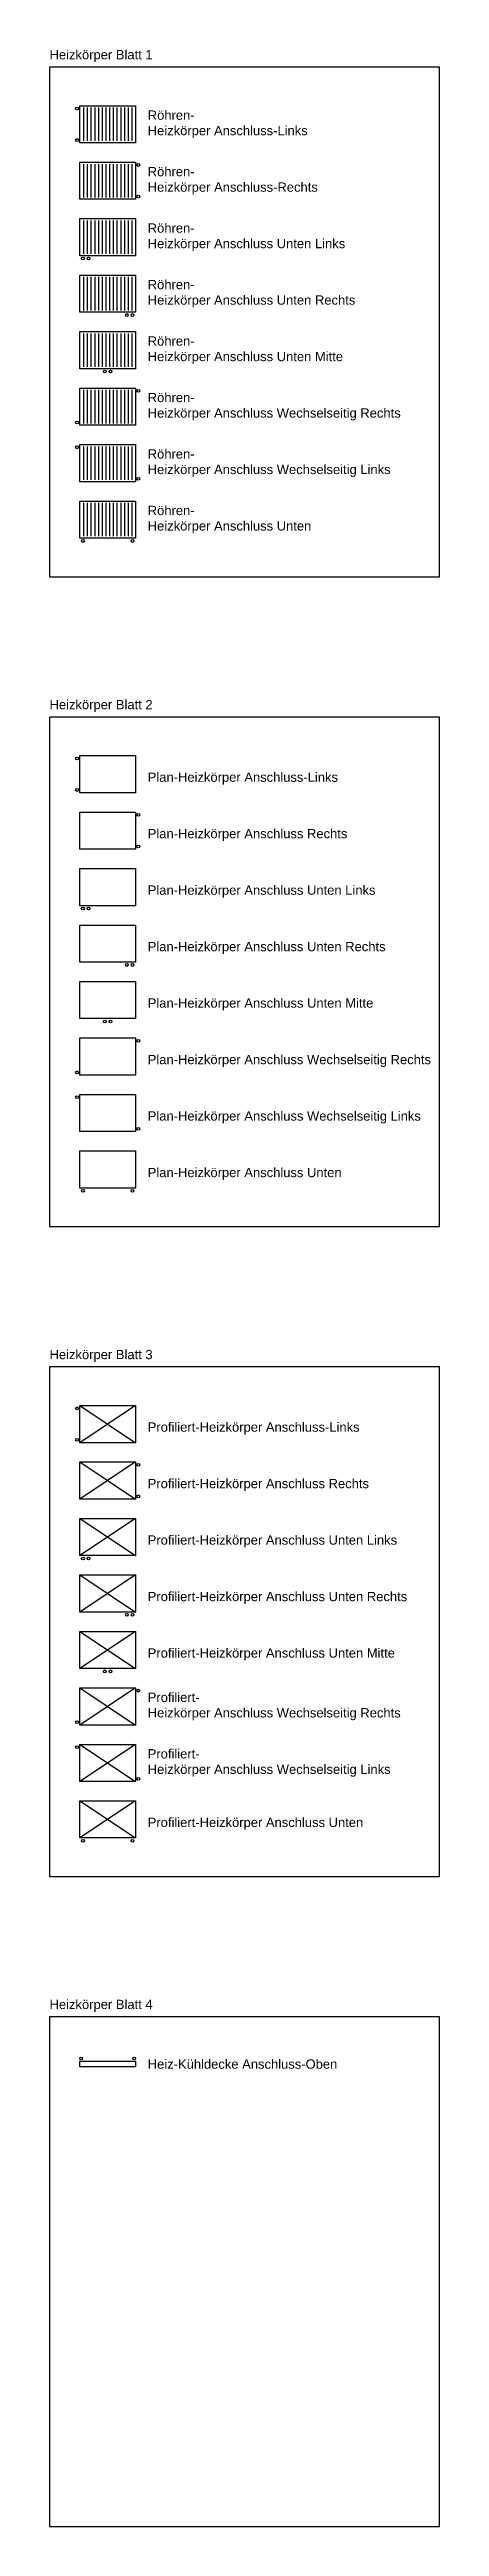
# Model space of a CAD drawing. Header units: millimetres. Extents: x 5800 to 16300, y -52166 to 14524.
import ezdxf
from ezdxf.enums import TextEntityAlignment as Align

# ---------------------------------------------------------------- set-up
doc = ezdxf.new("R2010")
doc.units = ezdxf.units.MM
doc.styles.get("Standard").update_dxf_attribs({"font": 'arial.ttf'})

# ---------------------------------------------------------------- blocks, each defined once
blk = doc.blocks.new('Profiliert-Heizkörper Anschluss-Links')
for p, q in [((-750, 500), (750, -500)), ((750, 500), (-750, -500))]:
    blk.add_line(p, q)
blk.add_lwpolyline([(-750, 500), (750, 500), (750, -500), (-750, -500)], close=True)
for centre in [(-825, 425), (-825, -425)]:
    blk.add_circle(centre, 37.5)
blk = doc.blocks.new('Profiliert-Heizkörper Anschluss Rechts')
for p, q in [((-750, 500), (750, -500)), ((750, 500), (-750, -500))]:
    blk.add_line(p, q)
blk.add_lwpolyline([(-750, 500), (750, 500), (750, -500), (-750, -500)], close=True)
for centre in [(825, 425), (825, -425)]:
    blk.add_circle(centre, 37.5)
blk = doc.blocks.new('Profiliert-Heizkörper Anschluss Unten Links')
for p, q in [((-750, 500), (750, -500)), ((750, 500), (-750, -500))]:
    blk.add_line(p, q)
blk.add_lwpolyline([(-750, 500), (750, 500), (750, -500), (-750, -500)], close=True)
for centre in [(-666, -575), (-516, -575)]:
    blk.add_circle(centre, 37.5)
blk = doc.blocks.new('Profiliert-Heizkörper Anschluss Unten Rechts')
for p, q in [((-750, 500), (750, -500)), ((750, 500), (-750, -500))]:
    blk.add_line(p, q)
blk.add_lwpolyline([(-750, 500), (750, 500), (750, -500), (-750, -500)], close=True)
for centre in [(516, -575), (666, -575)]:
    blk.add_circle(centre, 37.5)
blk = doc.blocks.new('Profiliert-Heizkörper Anschluss Unten Mitte')
for p, q in [((-750, 500), (750, -500)), ((750, 500), (-750, -500))]:
    blk.add_line(p, q)
blk.add_lwpolyline([(-750, 500), (750, 500), (750, -500), (-750, -500)], close=True)
for centre in [(-75, -575), (75, -575)]:
    blk.add_circle(centre, 37.5)
blk = doc.blocks.new('Profiliert-Heizkörper Anschluss Wechselseitig Rechts')
for p, q in [((-750, 500), (750, -500)), ((750, 500), (-750, -500))]:
    blk.add_line(p, q)
blk.add_lwpolyline([(-750, 500), (750, 500), (750, -500), (-750, -500)], close=True)
for centre in [(825, 425), (-825, -425)]:
    blk.add_circle(centre, 37.5)
blk = doc.blocks.new('Profiliert-Heizkörper Anschluss Wechselseitig Links')
for p, q in [((-750, 500), (750, -500)), ((750, 500), (-750, -500))]:
    blk.add_line(p, q)
blk.add_lwpolyline([(-750, 500), (750, 500), (750, -500), (-750, -500)], close=True)
for centre in [(-825, 425), (825, -425)]:
    blk.add_circle(centre, 37.5)
blk = doc.blocks.new('Profiliert-Heizkörper Anschluss Unten Rechts Links')
for p, q in [((-750, 500), (750, -500)), ((750, 500), (-750, -500))]:
    blk.add_line(p, q)
blk.add_lwpolyline([(-750, 500), (750, 500), (750, -500), (-750, -500)], close=True)
for centre in [(-666, -575), (666, -575)]:
    blk.add_circle(centre, 37.5)
blk = doc.blocks.new('Profiliert-Heizkörper Anschluss Unten')
blk.add_blockref('Profiliert-Heizkörper Anschluss Unten Rechts Links', (0, 0))
blk = doc.blocks.new('Plan-Heizkörper Anschluss-Links')
blk.add_lwpolyline([(-750, 500), (750, 500), (750, -500), (-750, -500)], close=True)
for centre in [(-825, 425), (-825, -425)]:
    blk.add_circle(centre, 37.5)
blk = doc.blocks.new('Plan-Heizkörper Anschluss Rechts')
blk.add_lwpolyline([(-750, 500), (750, 500), (750, -500), (-750, -500)], close=True)
for centre in [(825, 425), (825, -425)]:
    blk.add_circle(centre, 37.5)
blk = doc.blocks.new('Plan-Heizkörper Anschluss Unten Links')
blk.add_lwpolyline([(-750, 500), (750, 500), (750, -500), (-750, -500)], close=True)
for centre in [(-666, -575), (-516, -575)]:
    blk.add_circle(centre, 37.5)
blk = doc.blocks.new('Plan-Heizkörper Anschluss Unten Rechts')
blk.add_lwpolyline([(-750, 500), (750, 500), (750, -500), (-750, -500)], close=True)
for centre in [(516, -575), (666, -575)]:
    blk.add_circle(centre, 37.5)
blk = doc.blocks.new('Plan-Heizkörper Anschluss Unten Mitte')
blk.add_lwpolyline([(-750, 500), (750, 500), (750, -500), (-750, -500)], close=True)
for centre in [(-75, -575), (75, -575)]:
    blk.add_circle(centre, 37.5)
blk = doc.blocks.new('Plan-Heizkörper Anschluss Wechselseitig Rechts')
blk.add_lwpolyline([(-750, 500), (750, 500), (750, -500), (-750, -500)], close=True)
for centre in [(825, 425), (-825, -425)]:
    blk.add_circle(centre, 37.5)
blk = doc.blocks.new('Plan-Heizkörper Anschluss Wechselseitig Links')
blk.add_lwpolyline([(-750, 500), (750, 500), (750, -500), (-750, -500)], close=True)
for centre in [(-825, 425), (825, -425)]:
    blk.add_circle(centre, 37.5)
blk = doc.blocks.new('Plan-Heizkörper Anschluss Unten')
blk.add_lwpolyline([(-750, 500), (750, 500), (750, -500), (-750, -500)], close=True)
for centre in [(-666, -575), (666, -575)]:
    blk.add_circle(centre, 37.5)
blk = doc.blocks.new('Röhren-Heizkörper Anschluss-Links')
for p, q in [((-650, 450), (-650, -450)), ((-550, 450), (-550, -450)), ((-450, 450), (-450, -450)), ((-350, 450), (-350, -450)), ((-250, 450), (-250, -450)), ((-150, 450), (-150, -450)), ((-50, 450), (-50, -450)), ((50, 450), (50, -450)), ((150, 450), (150, -450)), ((250, 450), (250, -450)), ((350, 450), (350, -450)), ((450, 450), (450, -450)), ((550, 450), (550, -450)), ((650, 450), (650, -450))]:
    blk.add_line(p, q)
blk.add_lwpolyline([(-750, 500), (750, 500), (750, -500), (-750, -500)], close=True)
for centre in [(-825, 425), (-825, -425)]:
    blk.add_circle(centre, 37.5)
blk = doc.blocks.new('Röhren-Heizkörper Anschluss Rechts')
for p, q in [((-650, 450), (-650, -450)), ((-550, 450), (-550, -450)), ((-450, 450), (-450, -450)), ((-350, 450), (-350, -450)), ((-250, 450), (-250, -450)), ((-150, 450), (-150, -450)), ((-50, 450), (-50, -450)), ((50, 450), (50, -450)), ((150, 450), (150, -450)), ((250, 450), (250, -450)), ((350, 450), (350, -450)), ((450, 450), (450, -450)), ((550, 450), (550, -450)), ((650, 450), (650, -450))]:
    blk.add_line(p, q)
blk.add_lwpolyline([(-750, 500), (750, 500), (750, -500), (-750, -500)], close=True)
for centre in [(825, 425), (825, -425)]:
    blk.add_circle(centre, 37.5)
blk = doc.blocks.new('Röhren-Heizkörper Anschluss Unten Links')
for p, q in [((-650, 450), (-650, -450)), ((-550, 450), (-550, -450)), ((-450, 450), (-450, -450)), ((-350, 450), (-350, -450)), ((-250, 450), (-250, -450)), ((-150, 450), (-150, -450)), ((-50, 450), (-50, -450)), ((50, 450), (50, -450)), ((150, 450), (150, -450)), ((250, 450), (250, -450)), ((350, 450), (350, -450)), ((450, 450), (450, -450)), ((550, 450), (550, -450)), ((650, 450), (650, -450))]:
    blk.add_line(p, q)
blk.add_lwpolyline([(-750, 500), (750, 500), (750, -500), (-750, -500)], close=True)
for centre in [(-666, -575), (-516, -575)]:
    blk.add_circle(centre, 37.5)
blk = doc.blocks.new('Röhren-Heizkörper Anschluss Unten Rechts')
for p, q in [((-650, 450), (-650, -450)), ((-550, 450), (-550, -450)), ((-450, 450), (-450, -450)), ((-350, 450), (-350, -450)), ((-250, 450), (-250, -450)), ((-150, 450), (-150, -450)), ((-50, 450), (-50, -450)), ((50, 450), (50, -450)), ((150, 450), (150, -450)), ((250, 450), (250, -450)), ((350, 450), (350, -450)), ((450, 450), (450, -450)), ((550, 450), (550, -450)), ((650, 450), (650, -450))]:
    blk.add_line(p, q)
blk.add_lwpolyline([(-750, 500), (750, 500), (750, -500), (-750, -500)], close=True)
for centre in [(516, -575), (666, -575)]:
    blk.add_circle(centre, 37.5)
blk = doc.blocks.new('Röhren-Heizkörper Anschluss Unten Mitte')
for p, q in [((-650, 450), (-650, -450)), ((-550, 450), (-550, -450)), ((-450, 450), (-450, -450)), ((-350, 450), (-350, -450)), ((-250, 450), (-250, -450)), ((-150, 450), (-150, -450)), ((-50, 450), (-50, -450)), ((50, 450), (50, -450)), ((150, 450), (150, -450)), ((250, 450), (250, -450)), ((350, 450), (350, -450)), ((450, 450), (450, -450)), ((550, 450), (550, -450)), ((650, 450), (650, -450))]:
    blk.add_line(p, q)
blk.add_lwpolyline([(-750, 500), (750, 500), (750, -500), (-750, -500)], close=True)
for centre in [(-75, -575), (75, -575)]:
    blk.add_circle(centre, 37.5)
blk = doc.blocks.new('Röhren-Heizkörper Anschluss Wechselseitig Rechts')
for p, q in [((-650, 450), (-650, -450)), ((-550, 450), (-550, -450)), ((-450, 450), (-450, -450)), ((-350, 450), (-350, -450)), ((-250, 450), (-250, -450)), ((-150, 450), (-150, -450)), ((-50, 450), (-50, -450)), ((50, 450), (50, -450)), ((150, 450), (150, -450)), ((250, 450), (250, -450)), ((350, 450), (350, -450)), ((450, 450), (450, -450)), ((550, 450), (550, -450)), ((650, 450), (650, -450))]:
    blk.add_line(p, q)
blk.add_lwpolyline([(-750, 500), (750, 500), (750, -500), (-750, -500)], close=True)
for centre in [(825, 425), (-825, -425)]:
    blk.add_circle(centre, 37.5)
blk = doc.blocks.new('Röhren-Heizkörper Anschluss Wechselseitig Links')
for p, q in [((-650, 450), (-650, -450)), ((-550, 450), (-550, -450)), ((-450, 450), (-450, -450)), ((-350, 450), (-350, -450)), ((-250, 450), (-250, -450)), ((-150, 450), (-150, -450)), ((-50, 450), (-50, -450)), ((50, 450), (50, -450)), ((150, 450), (150, -450)), ((250, 450), (250, -450)), ((350, 450), (350, -450)), ((450, 450), (450, -450)), ((550, 450), (550, -450)), ((650, 450), (650, -450))]:
    blk.add_line(p, q)
blk.add_lwpolyline([(-750, 500), (750, 500), (750, -500), (-750, -500)], close=True)
for centre in [(-825, 425), (825, -425)]:
    blk.add_circle(centre, 37.5)
blk = doc.blocks.new('Röhren-Heizkörper Anschluss Unten')
for p, q in [((-650, 450), (-650, -450)), ((-550, 450), (-550, -450)), ((-450, 450), (-450, -450)), ((-350, 450), (-350, -450)), ((-250, 450), (-250, -450)), ((-150, 450), (-150, -450)), ((-50, 450), (-50, -450)), ((50, 450), (50, -450)), ((150, 450), (150, -450)), ((250, 450), (250, -450)), ((350, 450), (350, -450)), ((450, 450), (450, -450)), ((550, 450), (550, -450)), ((650, 450), (650, -450))]:
    blk.add_line(p, q)
blk.add_lwpolyline([(-750, 500), (750, 500), (750, -500), (-750, -500)], close=True)
for centre in [(-666, -575), (666, -575)]:
    blk.add_circle(centre, 37.5)
blk = doc.blocks.new('Heiz-Kühldecke Anschluss-Oben')
blk.add_lwpolyline([(-750, 76), (750, 76), (750, -74), (-750, -74)], close=True)
for centre in [(-712, 151), (712, 151)]:
    blk.add_circle(centre, 37.5)

msp = doc.modelspace()

# ---------------------------------------------------------------- linework, layer by layer
for points in [[(5800, 14050), (5800, 330), (16300, 330), (16300, 14050), (5800, 14050)], [(5800, -3449), (5800, -17169), (16300, -17169), (16300, -3449), (5800, -3449)], [(5800, -20948), (5800, -34668), (16300, -34668), (16300, -20948), (5800, -20948)], [(5800, -38446), (5800, -52166), (16300, -52166), (16300, -38446), (5800, -38446)]]:
    msp.add_lwpolyline(points)

# ---------------------------------------------------------------- block references
for name, p in [('Röhren-Heizkörper Anschluss-Links', (7366, 12512)), ('Röhren-Heizkörper Anschluss Rechts', (7366, 10991)), ('Röhren-Heizkörper Anschluss Unten Links', (7366, 9471)), ('Röhren-Heizkörper Anschluss Unten Rechts', (7366, 7950)), ('Röhren-Heizkörper Anschluss Unten Mitte', (7366, 6430)), ('Röhren-Heizkörper Anschluss Wechselseitig Rechts', (7366, 4909)), ('Röhren-Heizkörper Anschluss Wechselseitig Links', (7366, 3389)), ('Röhren-Heizkörper Anschluss Unten', (7366, 1868)), ('Plan-Heizkörper Anschluss-Links', (7366, -4987)), ('Plan-Heizkörper Anschluss Rechts', (7366, -6508)), ('Plan-Heizkörper Anschluss Rechts', (7366, -6508)), ('Plan-Heizkörper Anschluss Unten Links', (7366, -8028)), ('Plan-Heizkörper Anschluss Unten Rechts', (7366, -9549)), ('Plan-Heizkörper Anschluss Unten Mitte', (7366, -11069)), ('Plan-Heizkörper Anschluss Wechselseitig Rechts', (7366, -12590)), ('Plan-Heizkörper Anschluss Wechselseitig Links', (7366, -14110)), ('Plan-Heizkörper Anschluss Unten', (7366, -15630)), ('Profiliert-Heizkörper Anschluss-Links', (7366, -22486)), ('Profiliert-Heizkörper Anschluss Rechts', (7366, -24006)), ('Profiliert-Heizkörper Anschluss Unten Links', (7366, -25527)), ('Profiliert-Heizkörper Anschluss Unten Rechts', (7366, -27047)), ('Profiliert-Heizkörper Anschluss Unten Mitte', (7366, -28568)), ('Profiliert-Heizkörper Anschluss Wechselseitig Rechts', (7366, -30088)), ('Profiliert-Heizkörper Anschluss Wechselseitig Links', (7366, -31609)), ('Profiliert-Heizkörper Anschluss Unten', (7366, -33129)), ('Heiz-Kühldecke Anschluss-Oben', (7366, -39718))]:
    msp.add_blockref(name, p)

# ---------------------------------------------------------------- texts
at = {"color": 7}
for s, p in [('Plan-Heizkörper Anschluss-Links', (8444, -5067)), ('Plan-Heizkörper Anschluss Rechts', (8444, -6588)), ('Plan-Heizkörper Anschluss Unten Links', (8444, -8108)), ('Plan-Heizkörper Anschluss Unten Rechts', (8444, -9629)), ('Plan-Heizkörper Anschluss Unten Mitte', (8444, -11149)), ('Plan-Heizkörper Anschluss Wechselseitig Rechts', (8444, -12670)), ('Plan-Heizkörper Anschluss Wechselseitig Links', (8444, -14190)), ('Plan-Heizkörper Anschluss Unten', (8444, -15711)), ('Profiliert-Heizkörper Anschluss-Links', (8444, -22566)), ('Profiliert-Heizkörper Anschluss Rechts', (8444, -24087)), ('Profiliert-Heizkörper Anschluss Unten Links', (8444, -25607)), ('Profiliert-Heizkörper Anschluss Unten Rechts', (8444, -27128)), ('Profiliert-Heizkörper Anschluss Unten Mitte', (8444, -28648)), ('Profiliert-Heizkörper Anschluss Unten', (8444, -33209)), ('Heiz-Kühldecke Anschluss-Oben', (8444, -39717))]:
    msp.add_text(s, height=250, dxfattribs=at).set_placement(p, align=Align.MIDDLE_LEFT)
at = {"char_height": 250, "attachment_point": 4}
for s, insert in [('Heizkörper Blatt 1', (5800, 14348)), ('Heizkörper Blatt 2', (5800, -3151)), ('Heizkörper Blatt 3', (5800, -20650)), ('Heizkörper Blatt 4', (5800, -38148))]:
    msp.add_mtext_dynamic_manual_height_columns(s, width=4100.87, gutter_width=12.5, heights=[0], dxfattribs=dict(at, insert=insert))
at = {"color": 7, "char_height": 250, "attachment_point": 4}
for s, insert, width in [('Röhren-\\PHeizkörper Anschluss-Links', (8444, 12512), 5570.77), ('Röhren-\\PHeizkörper Anschluss-Rechts', (8444, 10991), 5823.16), ('Röhren-\\PHeizkörper Anschluss Unten Links', (8444, 9471), 6580.49), ('Röhren-\\PHeizkörper Anschluss Unten Rechts', (8444, 7950), 6852.15), ('Röhren-\\PHeizkörper Anschluss Unten Mitte', (8444, 6430), 6522), ('Röhren-\\PHeizkörper Anschluss Wechselseitig Rechts', (8444, 4909), 8074.69), ('Röhren-\\PHeizkörper Anschluss Wechselseitig Links', (8444, 3389), 7803.04), ('Röhren-\\PHeizkörper Anschluss Unten', (8444, 1868), 5668.14), ('Profiliert-\\PHeizkörper Anschluss Wechselseitig Rechts', (8444, -30088), 8210.1), ('Profiliert-\\PHeizkörper Anschluss Wechselseitig Links', (8444, -31609), 7938.44)]:
    msp.add_mtext(s, dxfattribs=dict(at, insert=insert, width=width))

doc.saveas('drawing.dxf')
